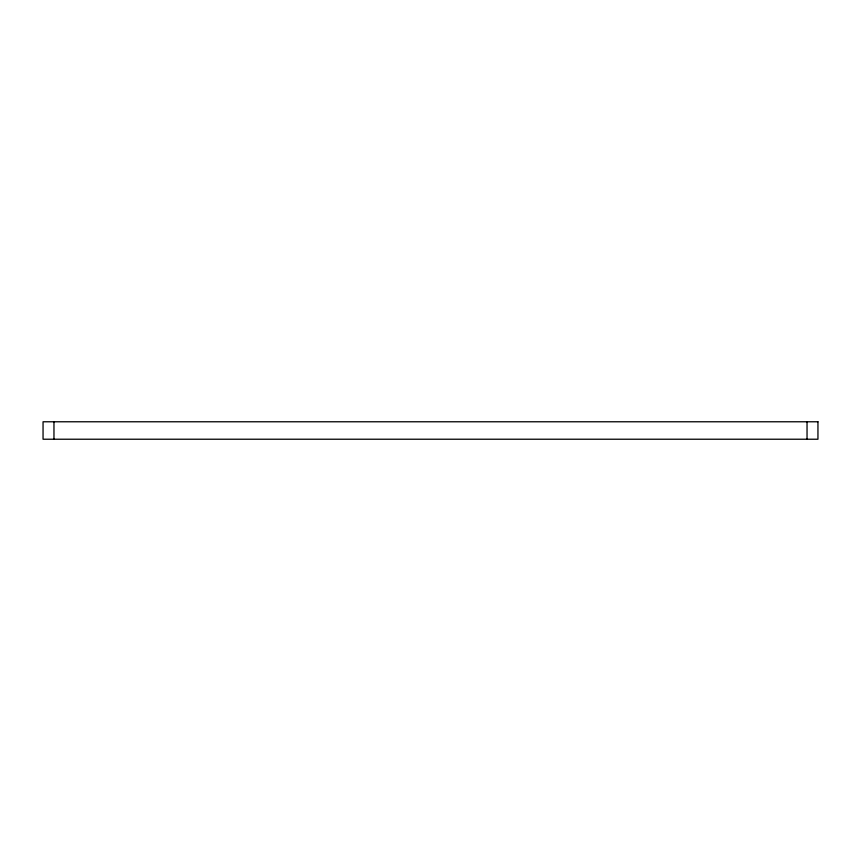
<?xml version="1.0" encoding="UTF-8"?>
<svg xmlns="http://www.w3.org/2000/svg" width="861" height="861" viewBox="0 0 861 861"><rect width="100%" height="100%" fill="white"/><g stroke="black" fill="none" stroke-linecap="round" stroke-linejoin="round"><path stroke-width="1.29" d="M807.037 421.772L807.037 439.228M53.963 421.772L53.963 439.228M817.95 421.772L43.05 421.772L43.05 439.228L817.95 439.228L817.95 421.772"/></g></svg>
